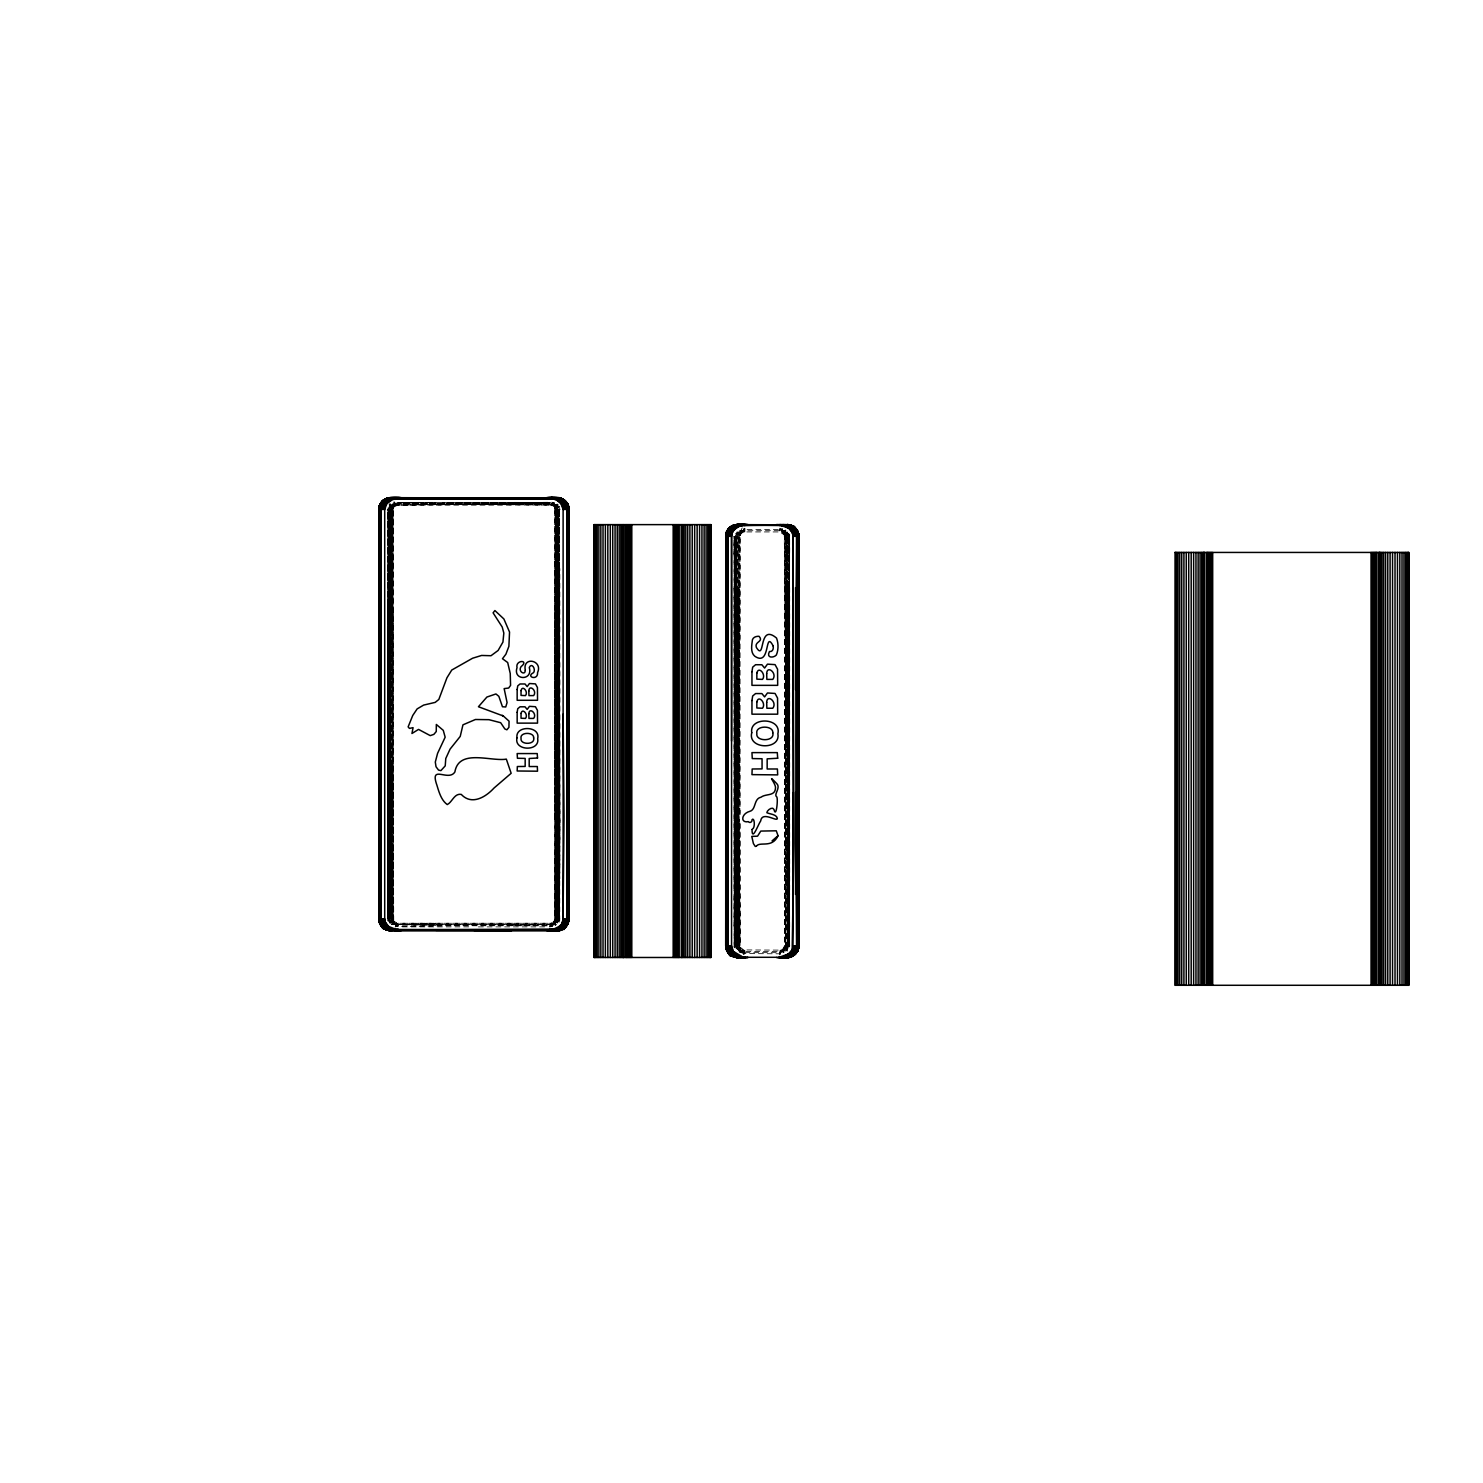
<?xml version="1.0" encoding="UTF-8"?>
<svg xmlns="http://www.w3.org/2000/svg" width="1483" height="1483" viewBox="0 0 1483 1483"><rect width="100%" height="100%" fill="white"/><g stroke="black" fill="none" stroke-linecap="round" stroke-linejoin="round"><path stroke-width="0.75" stroke-dasharray="5 3.75" d="M387.434 754.198L388.027 507.928L393.255 508.762L392.587 765.321M387.434 640.712L387.452 611.775M388.583 560.593L388.75 508.039L390.437 867.685M388.75 508.039L388.546 918.867L389.64 923.149L393.737 920.887L392.346 560.593M393.255 508.762L394.126 506.815L391.049 504.387L389.454 509.429L389.881 921.573L390.567 923.149L397.963 925.763L549.841 925.763L555.828 921.851L557.367 611.775L557.089 918.867C557.608 926.004 553.808 922.556 549.841 923.26L397.963 923.26C394.7 921.314 388.62 920.405 387.656 918.867L387.99 662.957L387.656 918.867L387.434 674.079M555.828 662.957L556.088 507.575L553.715 504.22L549.841 502.774L511.876 502.848M555.828 867.685L555.865 816.503M420.987 502.366L397.963 502.533L395.85 505.481L394.515 502.477L393.903 505.518L394.126 506.815L397.963 505.036L549.841 503.886L553.845 505.592L555.865 509.429L556.551 918.867L556.996 662.957M557.145 560.593L556.811 765.321M435.928 925.448L396.943 924.391L394.07 922.945L392.272 919.627L392.216 509.429L393.903 505.518L397.963 503.757L554.475 504.887L558.331 506.63L558.238 918.867C559.554 926.745 551.75 917.532 552.288 925.132L552.492 926.208L549.841 926.912L549.841 923.26L397.963 923.26L394.849 927.079L396.369 923.001M554.698 502.718L553.178 502.756L551.954 505.481C554.864 512.858 561.835 502.904 559.276 509.429L558.275 920.053L559.74 920.665L554.568 919.479L555.346 816.503M557.942 816.503L557.404 919.923L558.702 921.851L559.147 816.503M554.364 508.039L558.405 506.815L559.462 509.429L559.202 765.321L559.202 662.957M559.74 920.665L559.832 568.564M559.74 662.957L559.814 867.685M734.085 925.744L734.122 587.509M734.085 888.91L734.159 536.327C740.666 539.997 739.516 531.785 744.837 531.934L779.724 531.934L784.247 534.918L785.23 638.691M739.331 843.419L740.11 946.395L734.252 947.266L734.623 843.419M734.548 587.509L734.789 741.055L735.401 536.327L734.938 843.419M738.719 894.601L738.126 945.783L739.146 535.511L740.759 532.416L744.095 530.747L779.724 530.673L783.617 532.249L785.471 536.327L786.435 945.783L783.71 951.141L779.724 952.661L744.837 952.661L740.277 950.659L738.126 945.783L738.2 535.363L740.073 531.656L744.837 529.431L779.724 529.431L784.303 531.452L786.435 536.327L785.415 946.58L783.803 949.695L779.724 951.437L744.837 951.437L741.166 950.047L739.183 946.747L735.605 947.081L735.512 536.327L735.512 945.783L735.661 947.433L742.038 953.05L743.224 949.917L740.11 946.395M736.365 587.509L737.236 949.658M740.128 535.678L735.902 533.602L736.328 638.691L736.495 532.082L735.957 533.398L740.277 535.048L738.627 531.859L737.199 536.327L736.717 587.509L736.328 945.783L737.552 587.509L737.885 638.691M788.956 792.237L789.66 947.266L788.122 945.783L788.252 536.327L787.121 532.063L783.84 534.102L787.121 532.063M788.956 947.155L789.679 534.918L788.567 533.342L788.956 947.155L788.233 587.509L788.029 894.601L787.362 536.327L785.73 531.563L784.637 530.413L781.801 531.136L782.171 530.061L781.337 532.193L785.527 529.969L786.416 530.97L784.933 530.692L782.931 533.064L786.546 532.879L789.679 534.918L784.451 535.715L789.623 534.529M784.841 533.824L789.049 536.327L789.049 945.783L789.123 894.601M387.434 864.274L387.378 816.503M393.273 919.645L389.584 920.368L388.639 918.867L387.916 509.429L387.842 765.321L387.675 560.593M388.064 611.775L388.546 509.429L387.397 507.816M388.472 662.957L387.916 918.867L390.363 922.76L394.941 922.278L393.051 924.78L390.659 924.78M388.75 560.593L388.639 509.429L388.157 662.957M388.305 867.685L388.75 662.957M389.992 867.685L389.454 918.867L390.4 503.868L389.102 506.5L393.403 508.131L389.047 506.685L388.639 918.867L393.403 923.742L395.572 922.667L393.051 924.78L390.326 918.867L389.603 765.321M389.547 611.775L390.418 508.298L389.102 506.5M390.103 816.503L390.437 560.593M390.214 867.685L390.214 560.593M389.528 920.053L391.957 506.463L397.11 502.663L397.37 505.073L397.963 503.757L552.084 502.255L554.216 503.441L552.64 505.851L557.627 506.889L558.238 509.429L558.59 560.593M391.382 560.593L390.326 918.867L389.584 509.429L389.473 867.685M391.252 816.503L391.382 765.321M389.121 921.851L391.605 920.943L391.493 816.503L392.216 918.867L392.216 509.429L392.216 918.867M391.975 816.503L392.105 765.321L392.346 867.685M392.105 867.685L392.346 765.321M387.285 509.429L393.199 509.429L393.199 918.867L387.285 918.867M511.876 925.448L550.86 924.391L554.345 922.315L555.865 918.867L555.495 509.429L554.846 816.503L554.605 714.139L555.439 508.632M559.888 918.867L554.605 918.867L555.18 560.593M555.736 765.321L555.532 919.627L559.035 920.517L559.388 922.092M554.549 508.762L555.587 918.867L556.032 611.775M556.459 714.139L557.126 508.354L555.087 504.22L551.25 505.221L552.084 502.255M557.515 662.957L556.996 867.685L557.089 611.775M558.442 505.036L557.107 504.109L553.697 506.815L558.016 509.429L558.071 611.775L558.683 508.094L557.664 507.056L554.401 508.131L559.666 506.407L557.627 506.889L555.087 504.22L553.196 506.296L556.848 507.167L558.016 509.429L559.072 920.164M556.737 867.685L557.089 918.867L558.869 611.775M558.461 816.503L558.609 765.321M734.345 741.055L734.252 947.804L734.085 894.601M734.882 947.174L735.253 638.691L735.012 689.873M735.605 689.873L735.605 587.509M737.311 587.509L737.273 946.821L738.015 949.231L741.815 949.176L739.924 951.697L743.224 949.917L780.318 950.121L783.08 948.898L784.488 945.783L784.488 536.327L789.772 536.327M737.088 894.601L737.311 792.237M738.015 894.601L738.126 536.327M738.96 792.237L738.96 587.509M739.183 946.747L739.09 536.327L739.906 813.833M739.832 638.691L740.073 536.327L740.073 814.668M739.869 822.935L740.073 945.783L734.066 945.783L734.029 947.804M785.712 638.691L785.471 536.327L785.471 945.783L784.729 843.419M785.601 587.509L785.712 843.419L786.194 638.691M785.471 843.419L785.601 792.237M786.435 843.419L786.787 587.509L788.159 535.141M779.724 952.661L781.133 949.973L782.042 953.254L783.08 948.898L785.156 951.178L787.362 945.783L787.251 587.509L787.454 689.873L787.547 638.691M787.251 894.601L786.787 587.509M787.139 843.419L787.362 945.783L787.677 587.509L786.898 741.055L786.657 638.691M744.837 951.437L743.465 953.55L779.724 953.81L781.838 949.713L783.191 952.716L783.58 948.379L786.657 950.807L787.825 948.416L784.285 947.062L787.881 948.249L788.344 689.873M788.122 945.783L788.252 843.419L788.252 945.783L788.14 947.025L784.433 946.432M788.752 894.601L789.16 536.327L789.623 638.691M789.697 587.509L789.697 894.601M789.623 843.419L789.16 945.783L789.049 536.327M556.366 662.957L555.865 918.867L555.68 867.685M556.551 765.321L556.718 714.139M558.405 611.775L558.776 509.429L559.499 867.685M558.479 662.957L558.665 611.775M558.961 662.957L559.147 611.775M559.091 560.593L559.276 509.429L559.276 918.867L558.776 509.429M559.276 714.139L559.499 662.957M559.351 765.321L559.592 714.139M734.085 554.531L734.159 536.327L734.789 945.783L734.789 536.327L735.012 587.509M735.327 689.873L735.327 792.237M388.954 662.957L389.25 611.775L389.454 714.139M388.843 816.503L388.639 611.775M392.532 504.016L393.44 508.039L391.753 504.943L392.532 504.016L394.608 506.296L395.646 501.94L396.554 505.221L397.963 502.533L433.703 502.348M555.291 611.775L554.605 714.139M555.865 714.139L556.366 509.429L555.254 507.853M555.958 765.321L556.366 509.429L556.904 611.775M556.032 816.503L556.292 765.321M557.46 611.775L558.016 509.429M558.127 714.139L557.571 816.503L557.126 508.354M785.156 951.178L784.247 947.155L785.934 950.251M786.657 843.419L787.64 689.873M787.64 894.601L787.733 741.055L787.936 843.419M788.252 741.055L788.548 689.873M788.437 843.419L788.752 792.237M390.919 765.321L391.252 918.867L391.252 509.429L390.678 560.593L390.326 509.429L389.454 918.867L389.454 509.429M392.476 816.503L392.958 611.775M554.735 765.321L555.105 714.139M736.866 792.237L736.402 946.951L735.401 536.327L735.475 638.691M737.774 792.237L737.199 945.783L737.199 536.327L737.311 689.873M739.09 536.327L739.09 945.783L738.719 792.237M789.382 587.509L789.697 547.449M785.842 587.509L787.288 535.27L783.969 534.306M389.825 503.404L389.862 506.778M554.216 503.441L550.434 505.073L550.805 501.866M395.016 927.153L397.963 924.521L549.841 924.521L550.675 923.186L551.213 926.653L552.251 922.667L553.289 924.613L553.048 922.129L555.643 925.225L554.568 919.479M744.837 531.934L744.837 528.282L742.038 532.749L740.295 530.117L740.592 534.325L737.218 532.471L739.331 534.733M394.107 501.588L393.718 507.427L388.991 504.832M553.771 925.522L553.567 921.629L555.847 923.631M744.837 953.81L743.298 954.57L744.003 950.102L742.186 953.124L743.632 952.457M779.724 529.431L782.375 528.986L780.559 532.008L781.096 528.541L779.724 528.282L779.724 531.934L782.523 529.042M742.038 953.05L744.837 950.158L744.837 954.867M435.928 923.575L397.963 924.521L397.963 926.912L395.164 926.134L396.258 922.982L392.161 925.225L391.271 924.224L394.256 921.629L387.452 920.776M742.761 950.974L743.224 949.917L739.628 951.419L741.63 949.027L738.2 949.565L740.277 950.659L742.427 949.583L740.907 952.438L739.35 952.438M781.763 952.216L782.523 949.342L784.266 951.993L783.58 953.606M395.942 502.997L395.182 505.851L392.902 502.422M552.288 925.132L551.546 922.982L549.841 925.763L473.911 925.132L396.591 926.653L397.147 923.186L395.516 925.132M744.837 530.673L744.244 531.971L743.836 528.449L742.52 528.856L740.851 530.951L740.981 533.732L739.387 532.453M779.724 951.437L780.318 950.121L780.596 952.531M554.753 924.78L553.975 921.091L557.923 921.573L556.496 919.775M742.723 532.378L741.37 529.394L742.241 527.892L741.481 533.194L739.405 530.914L740.295 530.117M551.454 923.001L549.841 926.912M783.154 530.58L782.134 532.527L785.73 531.563L783.432 533.565L788.956 535.029M744.837 529.431L743.428 532.137L742.52 528.856M391.753 504.943L390.696 507.075L392.476 507.816M743.113 531.007L744.837 528.282M550.675 502.885L397.963 505.036L549.841 503.886L549.841 502.533L397.963 502.533L397.963 505.036L549.841 505.036L553.178 502.756M736.421 638.691L736.328 536.327L737.273 535.215L735.605 534.937L738.126 945.783L738.015 587.509L738.126 638.691M782.746 532.916L785.527 529.969M557.404 919.923L558.238 509.429L559.165 918.867M555.643 925.225L556.533 924.224M784.229 532.879L787.325 532.434M738.831 950.529L741.111 948.545L738.015 949.231M738.145 951.122L740.332 949.231M779.724 530.673L782.375 528.986M783.191 952.716L784.266 951.993M393.421 503.2L394.515 502.477M743.465 953.55L744.837 952.661M738.2 949.565L740.721 947.989L738.849 948.768L735.661 947.433M393.848 921.091L390.567 923.149M557.107 504.109L557.83 505.369L554.086 507.427L555.217 507.742M394.534 924.613L395.887 924.076M391.605 920.943L393.458 920.276M735.976 948.768L740.314 947.192M784.247 534.918L787.807 533.62M740.907 952.438L742.39 952.03M784.414 535.548L786.379 535.419M736.402 946.951L740.592 947.785M779.724 953.81L780.707 953.662L779.724 954.867L779.724 950.158M390.4 919.923L393.255 919.479M783.617 532.249L784.989 532.212M511.876 503.516L549.841 502.774L397.963 502.533M549.841 502.774L397.963 503.757L549.841 503.775L435.928 503.516L473.911 503.275M549.841 503.886L435.928 504.721L511.876 504.758M402.431 926.875L469.444 926.875M478.379 926.875L545.373 926.875M505.184 502.366L442.638 502.366M473.911 503.145L511.876 503.015M738.237 689.873L739.09 945.783M789.772 945.783L784.488 945.783L784.488 536.327M514.119 502.348L549.841 502.533M473.911 504.461L549.841 505.036M391.327 919.775L392.309 919.831M737.273 946.821L738.237 946.933M391.271 924.224L392.754 924.502L394.756 922.129L391.141 922.315L388.008 920.276M554.531 919.645L556.459 920.016L558.164 923.149M739.72 948.286L737.311 947.099M735.957 533.398L740.314 534.955L738.627 531.859M785.23 947.377L786.991 948.119L787.306 951.326L788.066 950.01L783.969 947.767L784.488 950.455M557.441 922.76L554.086 920.887M556.496 504.609L557.83 505.369M787.825 948.416L786.361 946.747M786.194 843.419L787.288 946.895M557.237 923.149L555.495 919.831M739.146 535.511L737.922 531.285M392.291 508.613L391.049 504.387M785.415 946.58L786.657 950.807M390.659 507.223L391.327 508.447M738.2 535.363L736.495 532.082M559.369 507.983L560.092 509.429L554.605 509.429L554.605 918.867M551.806 924.113L552.492 926.208M555.328 925.54L554.827 921.629M734.345 947.804L734.159 536.327M734.252 947.266L734.789 536.327L734.789 945.783M557.478 918.867L557.219 509.429L557.738 560.593M785.953 741.055L786.324 792.237M738.478 587.509L738.478 792.237M391.975 611.775L391.252 509.429L391.493 611.775M788.845 638.691L788.252 536.327L788.214 638.691M788.437 638.691L788.752 689.873M737.422 638.691L737.774 689.873M736.866 689.873L736.606 638.691L736.754 741.055L736.495 689.873M390.567 611.775L390.919 662.957M390.326 714.139L389.732 611.775M789.308 843.419L789.697 927.969M734.474 741.055L734.789 843.419M734.289 894.601L734.511 945.783M559.499 765.321L559.832 827.625M558.572 714.139L558.813 765.321M557.293 714.139L557.515 765.321M389.621 662.957L389.899 714.139M388.231 714.139L388.472 765.321M388.157 765.321L388.379 816.503M388.064 816.503L388.546 918.867L388.546 509.429M788.956 587.509L789.049 741.055M789.049 945.783L788.252 536.327L788.252 945.783M786.546 689.873L786.435 536.327L786.435 945.783M785.471 638.691L785.601 689.873M738.015 689.873L738.367 843.419M557.219 509.429L558.238 918.867L558.238 509.429L558.35 918.867M392.216 509.429L392.476 611.775M392.105 560.593L392.346 662.957M391.252 611.775L391.382 662.957M391.03 611.775L391.382 867.685M391.252 918.867L390.326 509.429L390.326 918.867M388.639 714.139L388.75 765.321M388.639 816.503L388.75 867.685M787.362 741.055L787.454 792.237M787.362 843.419L787.454 894.601M736.439 536.327L736.328 945.783L736.328 536.327L736.421 894.601M559.276 918.867L559.276 509.429L559.832 843.808M559.462 509.429L559.832 878.807M556.551 918.867L557.089 509.429L555.865 918.867L555.865 509.429M555.736 560.593L556.125 867.685M387.434 602.877L387.916 918.867L387.916 509.429M787.362 536.327L787.362 945.783M785.471 536.327L785.471 945.783M740.073 823.862L740.073 945.783M735.401 536.327L735.512 945.783M393.199 509.429L393.199 918.867M511.876 924.206L397.963 924.521L549.841 924.521L511.876 924.206"/><path stroke-width="1.5" d="M382.243 501.18L390.474 497.713C384.264 497.658 378.74 503.182 378.851 509.429L378.851 918.867C378.721 925.095 384.264 930.657 390.474 930.564L383.559 928.247L380.093 924.113L385.747 929.396L390.474 930.564C384.523 930.193 378.684 925.095 378.851 918.867L378.851 509.429C378.703 498.195 392.643 495.507 401.244 497.713M386.322 500.457L383.745 499.938L380.093 504.183L383.059 500.475L390.548 497.713C384.394 497.639 378.795 503.2 379.222 509.429L378.851 918.867C385.395 933.011 378.536 926.022 390.492 930.564L386.989 930.008M379.592 662.957L379.704 505.907L381.743 502.033L386.915 503.571L392.976 499.289L398.834 497.713M379.592 867.685L379.722 765.321L380.26 918.867C378.758 925.058 384.227 930.898 390.381 930.379L558.757 930.471L564.263 928.247L567.711 924.113L568.953 918.867L568.953 509.429C569.083 503.2 563.559 497.621 557.348 497.713L386.989 498.269L389.009 497.825L391.883 497.713L385.84 498.863L380.093 504.183M568.008 816.503L568.082 867.685L568.156 509.429C569.305 503.034 563.429 497.639 557.348 497.713C562.131 496.138 572.438 506.556 566.932 507.668M546.56 930.564C555.124 931.194 568.397 930.879 568.156 918.867L568.601 509.429L567.581 503.923L563.447 499.493L565.579 501.18L557.348 497.713L562.576 498.992L567.711 504.183L562.057 498.881L557.256 497.713L563.911 499.938L567.711 504.183M555.143 498.455L556.978 499.308L548.988 497.713L562.576 498.992L546.56 497.713C555.254 495.248 568.693 498.622 568.953 509.429L568.601 918.867C569.287 928.84 557.478 932.751 549.433 930.379L559.351 930.379L565.579 927.097L559.425 930.36L557.256 930.564L565.579 927.097M726.967 951.011L732.101 956.201L737.348 957.48L731.23 955.701L726.967 951.011L729.117 954.014L737.348 957.48L729.117 954.014L725.725 945.783L725.799 536.327C725.502 530.117 731.175 524.519 737.348 524.63L789.308 524.834L795.444 528.096L798.707 534.64L798.836 945.783C798.985 956.943 785.063 959.761 776.443 957.48M729.562 954.44L726.336 949.509L725.725 945.783L726.077 536.327C726.559 525.112 739.09 522.331 748.118 524.63M792.46 525.909L787.213 524.63C793.442 524.574 798.929 530.098 798.836 536.327L798.762 945.783C799.022 951.956 793.368 957.499 787.213 957.48C793.312 957.517 798.188 951.697 798.039 945.783L798.039 638.691L798.484 945.783C798.836 951.975 793.386 957.573 787.213 957.48L792.979 955.905L797.594 951.011L792.293 956.257L787.213 957.48L795.444 954.014M794.999 527.67L798.596 534.381L798.151 843.419L798.484 741.055M787.213 524.63L790.587 525.149L779.038 524.778L788.14 528.059C794.35 524.574 799.096 530.636 798.484 536.327L798.688 638.691L798.651 534.288L795.444 528.096L791.255 525.39L776.443 524.63L788.233 524.685L787.213 524.63C793.479 524.537 798.892 530.135 798.836 536.327L798.484 945.783L793.943 954.551L787.139 957.48L792.979 955.905L794.017 955.2L788.14 954.051L779.038 957.332L790.699 956.906M379.722 560.593L379.648 611.775L379.222 509.429L379.222 918.867C378.61 923.853 382.874 931.009 388.583 926.393L398.834 930.564M379.796 611.775L379.648 918.867C379.222 931.454 392.773 930.101 401.244 930.564L389.584 930.508L390.548 930.564L383.559 928.247L385.395 929.359L389.158 930.471L382.429 927.227L387.545 930.156L391.883 930.564L385.506 928.803L378.981 920.572L378.869 560.593M380.186 662.957L380.26 611.775M380.186 867.685L381.001 509.429L384.134 500.753L390.622 500.457C384.412 496.267 378.462 503.553 379.185 509.429M551.009 497.899L557.2 500.457L563.688 500.753L566.821 509.429L567.563 918.867L564.059 927.654L557.256 930.564C561.853 933.215 571.53 919.534 565.116 927.524M567.099 560.593L567.007 816.503L567.544 505.536L565.116 500.753M562.576 929.285L552.232 929.86L562.317 928.803L565.69 924.372L566.821 918.867L567.563 611.775L567.637 867.685M567.47 560.593L567.563 509.429L564.93 500.642M567.377 816.503L566.691 920.758L563.039 919.886L564.041 816.503L563.114 714.139M567.47 765.321L567.785 560.593M568.49 611.775L568.156 509.429L567.563 918.867L567.563 509.429L568.008 611.775M568.731 593.979L568.768 507.39L566.321 502.107L560.889 503.571L557.2 500.457L563.262 499.4L565.394 501.05L561.964 498.863L554.827 499.289L549.433 497.899L560.815 498.269L558.869 497.825M568.786 765.321L568.638 662.957M725.762 741.055L725.891 689.873M726.744 587.509L726.077 945.783C725.243 951.882 731.23 957.684 737.255 957.295L787.306 957.295C796.204 955.386 786.62 958.037 781.56 956.906L788.993 957.276L794.128 955.145M727.115 843.419L726.522 945.783C731.379 960.669 726.948 953.458 737.348 957.48L730.433 955.145L726.299 949.38M735.42 957.295L737.422 957.48L733.974 956.943L745.245 957.295L735.42 957.295L742.464 956.776L733.788 951.623L728.357 953.087L725.873 947.656L725.799 536.327L729.117 528.096L737.348 524.63C731.36 524.389 727.856 531.007 727.856 536.327L727.263 947.711C728.227 957.814 740.258 959.297 748.118 957.48C740.61 956.813 729.673 959.538 727.022 949.583L727.856 638.691M727.856 536.327L727.671 843.419L727.115 536.327L730.618 527.54L737.348 524.63L733.158 525.427L732.101 525.909L737.422 524.63L731.582 526.205L726.967 531.081L729.562 527.67L735.976 524.722L732.101 525.909M727.764 894.601L727.856 843.419M798.114 532.49C799.059 537.717 796.186 530.506 794.851 529.468L789.827 529.45L792.182 532.712L798.114 532.49L798.633 534.566L796.668 529.542L793.331 526.391L783.951 525.909L790.365 525.075L780.744 524.815C785.749 523.777 804.676 527.188 788.14 528.059L789.827 529.45L796.204 529.023L797.446 536.327L795.778 843.419L796.686 945.783L793.943 954.551L789.772 957.017M797.168 894.601L795.778 638.691L796.686 536.327C796.723 531.266 793.572 525.242 788.103 524.667L793.961 526.854L797.594 531.081L793.739 526.78L788.53 524.722M797.465 530.821L792.719 526.28L796.649 530.617L798.039 536.327L798.039 945.783L795.648 951.085L791.181 951.085L788.14 954.051L793.961 955.256L797.594 951.011M797.316 530.692L798.317 534.362L797.446 945.783L796.223 949.38L792.182 949.398L791.181 951.085L796.649 951.493L798.836 945.783L798.651 534.288M797.817 894.601L798.039 536.327L798.039 945.783L798.317 894.601M798.596 696.547L798.614 689.873M379.87 662.957L379.648 714.139L379.592 560.593M567.933 765.321L568.156 714.139L568.211 765.321M726.355 792.237L726.077 536.327L726.077 945.783L727.245 951.419L733.788 951.623L728.394 951.419L727.856 945.783L727.3 638.691L727.671 843.419M797.594 843.419L797.594 638.691M380.538 765.321L380.816 816.503L380.26 509.429C380.111 503.608 383.467 496.583 390.622 500.457L383.115 500.587L381.743 502.033M797.353 689.873L796.686 945.783L796.686 536.327L792.942 535.4L792.182 532.712L796.872 532.49L796.649 530.617M736.031 524.722L733.306 525.39L739.85 526.187L732.435 525.798L730.359 527.003L735.568 524.815L742.464 525.334L732.176 525.872L735.253 524.834L745.245 524.815C739.146 525.483 731.768 529.431 731.564 536.327L731.564 741.055M793.461 587.509L793.461 689.873M793.461 792.237L793.461 894.601M798.836 536.327L792.979 536.327L792.979 945.783L798.836 945.783L797.428 949.676L792.182 949.398L793.924 843.419L792.942 535.4L797.298 534.381L796.223 532.712L792.534 533.602L797.298 534.381M797.891 534.362L796.686 741.055L797.446 945.783L796.575 947.6L792.793 947.6C805.084 944.43 793.386 959.241 787.213 957.48M796.241 689.873L796.241 587.509M796.241 894.601L796.241 792.237M568.842 507.724L567.433 503.775L560.889 503.571L563.114 509.429L568.953 509.429L568.953 918.867C560.871 933.808 563.336 932.51 568.879 918.867L568.953 509.429C568.897 502.533 562.391 497.843 555.94 497.713L558.553 497.825M380.093 924.113L381.743 926.245L388.583 926.393L385.265 921.888L381.594 922.871C381.261 931.139 391.605 930.379 396.943 930.379M566.321 505.684L562.854 507.39L566.654 507.39L566.988 505.573L562.836 499.363L565.709 502.033L566.228 505.425L562.539 506.389L568.341 505.684M381.483 926.171C379.259 923.52 378.74 920.628 380.111 918.867M525.279 670.131C522.387 655.949 543.223 660.157 537.569 672.615C538.162 681.123 525.093 676.786 533.62 672.615C536.049 669.13 531.637 662.048 529.264 667.554C533.361 680.808 512.636 680.753 517.029 667.628C515.139 659.62 529.802 659.713 521.034 666.683C517.66 671.558 525.316 675.896 525.26 670.409M379.222 509.429L379.222 918.867L379.852 505.536L380.111 509.429C378.777 503.682 383.708 498.751 389.047 497.825L383.059 500.475L384.375 499.493M378.851 509.429L380.389 503.775L386.915 503.571L384.709 509.429L378.851 509.429C377.924 507.093 382.002 500.865 381.279 505.703L381.298 503.942C383.856 495.674 392.828 498.955 398.983 497.713M563.447 928.803L567.581 924.372L568.768 920.887L568.731 867.685M737.348 957.48C731.453 957.11 725.78 951.808 725.725 945.783L725.799 536.327C725.576 531.396 729.655 524.203 735.438 528.801L728.172 529.153M382.429 501.05L380.501 503.942L379.648 509.429L379.648 918.867L380.389 924.502L386.266 923.816L382.299 924.706L385.84 929.415L398.371 930.379L386.729 929.822M726.188 638.691L726.077 945.783L725.817 536.327L728.32 529.301L732.268 525.835L728.06 529.375L726.522 536.327L726.41 638.691L726.077 536.327M563.114 509.429L563.114 918.867L568.953 918.867C568.823 923.724 564.875 930.731 559.239 926.393L551.009 930.379M725.984 638.691L725.817 536.327L728.616 528.949L732.268 525.835L730.433 526.947L733.195 527.355M728.969 532.341C725.354 527.948 727.856 535.623 725.854 534.64M385.061 500.049L390.548 497.713L389.269 497.825M558.553 930.453L555.94 930.564L562.409 929.359L564.56 926.374L566.506 926.041M725.854 947.47C729.006 950.51 723.296 946.043 728.45 949.769L729.154 951.604L733.121 950.714L731.564 945.783L731.564 536.327L725.725 536.327L726.448 532.49L732.139 533.305L726.726 532.434L726.559 534.51C727.356 527.077 735.475 522.517 742.464 525.334L734.66 525.056L738.738 524.63L733.937 525.427L728.969 528.949M380.241 504.035L379.018 507.538L382.948 500.939M553.14 497.936L555.662 498.659L550.527 497.713L556.885 499.308C554.141 497.083 550.916 498.103 549.841 498.714L473.911 498.603M393.143 499.289L394.979 498.418L386.581 498.455L398.371 497.899L384.468 499.993L382.299 503.59L386.266 504.48L381.539 503.775L379.37 507.446M383.485 928.191L384.375 928.803L379.314 920.665L379.314 507.631L380.649 503.701L384.468 499.993M564.819 926.041L559.239 926.393L560.889 924.706L565.301 926.171L568.842 920.572M727.449 532.805L728.394 530.692L733.788 530.469L729.376 529.023L729.154 530.488C724.001 530.877 726.132 537.81 731.823 534.288L728.357 532.601M557.404 928.747L551.305 930.564L553.697 929.174L549.841 930.453L397.963 930.453L390.4 928.747L396.517 930.564L390.455 928.766M556.57 928.988L550.656 930.564L557.311 928.747L551.806 930.397L551.639 929.266L397.963 929.581C395.553 928.228 395.312 931.528 398.019 930.564M781.504 525.927L781.689 524.797L785.638 525.575L780.392 524.63L785.601 525.557L782.301 524.815M795.592 532.341L796.39 530.84L794.406 527.874C797.001 531.507 800.041 533.379 796.816 534.566M727.523 951.493L729.988 954.607L737.477 954.737C732.546 958.537 726.299 953.013 728.023 947.804L731.638 946.803L727.856 945.783L727.393 689.873M555.662 929.619L553.697 929.174M563.688 927.524L557.2 927.82L564.319 928.191L562.409 929.359L565.968 924.261M728.709 530.933L730.618 526.854L737.477 527.355L731.416 526.317M797.316 951.419L793.868 954.032L788.14 954.051C802.433 953.198 785.008 960.372 781.56 956.906C786.398 957.517 795.166 957.981 795.852 951.159M568.749 920.628C566.005 925.411 571.474 919.052 565.394 927.227M797.112 949.287C799.522 944.875 797.576 953.569 793.331 955.701M568.86 918.867L566.284 924.502L560.889 924.706L565.524 924.706L561.556 923.816L563.039 919.886C575.367 918.292 563.002 931.806 557.33 930.564L564.133 928.302M725.817 536.327L726.244 534.362M798.317 947.748L798.744 945.783C798.911 952.234 792.793 957.814 786.175 955.237C792.07 959.075 797.316 953.031 798.002 947.581M568.119 920.683L565.153 927.32L558.183 930.508L560.704 930.045M382.169 502.385L384.19 499.864L389.102 497.825C383.226 498.585 377.813 506.204 380.223 507.631M725.929 534.566L726.318 532.879M726.67 534.362L727.69 532.49L726.67 947.748L727.912 951.493M725.91 534.306L728.616 528.949L731.323 526.891M511.876 498.103L549.841 498.177C557.756 500.55 547.19 495.915 553.752 498.028M568.768 920.887L567.229 922.389M379.11 507.483L383.745 500.642L388.583 501.903L382.521 502.107L379.778 505.629M393.143 928.988L394.979 929.86L386.266 929.322L395.59 929.86C388.546 933.067 378.536 926.69 381.001 918.867L381.001 509.429L379.815 920.832L381.743 926.245M568.267 922.574L563.651 928.358L557.33 930.564L562.52 929.322M785.545 525.575L741.481 525.13L744.837 524.63L744.837 525.612L742.742 524.648L738.96 525.557L744.021 524.63L740.684 524.982M394.497 930.564L389.621 928.988L397.296 930.564L394.126 929.897L396.183 929.266M380.389 503.775L381.78 502.348M727.523 530.617L726.336 532.601L729.043 529.301M752.048 829.59C751.955 841.973 758.11 824.548 760.668 821.007C762.058 810.459 777.574 822.527 777.333 818.319C776.647 814.297 769.77 814.13 766.859 812.721C766.748 810.478 772.662 805.936 773.996 809.496C776.128 818.82 778.278 799.152 776.777 796.89C773.125 794.666 781.541 787.473 776.369 783.228C765.673 772.124 776.369 784.099 775.479 788.14C775.164 796.445 765.914 793.442 761.039 797.187C753.494 798.707 756.33 809.718 749.768 811.349C741.203 813.685 740.239 823.269 748.303 821.638C749.564 823.547 752.585 821.879 751.955 819.821C754.291 816.243 755.737 827.977 752.141 829.312M392.142 929.619L398.983 930.564M783.803 525.371L780.54 524.63L784.952 525.371M383.745 500.642L383.244 501.921L387.693 502.718L383.003 502.255M730.618 527.54L730.118 528.819L734.567 529.616L729.877 529.153M380.816 611.775L380.723 867.685L380.26 509.429L382.521 502.107M796.853 951.289L791.941 956.313L795.055 952.716L790.105 956.943L783.951 956.201L791.551 956.257M798.262 949.38L797.465 951.289L798.114 949.602M384.06 501.18L382.633 502.477L383.281 500.976M565.171 925.818L562.743 928.247M568.23 922.871L567.711 924.113M556.57 499.289L549.841 497.843L394.775 498.844L396.665 497.713L390.826 499.308L397.296 497.713L391.623 499.289L397.147 497.713L391.809 499.289L395.868 497.75M557.441 930.379L563.651 928.358L567.433 924.502M726.967 531.081L726.448 532.49M565.69 924.372L562.113 922.871L566.988 922.704L568.008 920.832M565.635 925.911L566.506 924.354L564.078 928.358L564.93 927.654M795.518 952.809L796.39 951.252L795.036 954.218L792.626 955.145M566.969 924.372L563.614 928.432L558.813 930.453L397.963 930.564L397.963 928.859M727.245 530.692L728.487 528.819M548.988 930.564L562.038 928.988L559.907 930.119M797.242 951.604L795.036 954.218M731.026 526.854L737.255 524.815L736.143 524.741M382.633 502.477L384.468 499.882L389.102 497.825L387.434 498.158M795.055 952.716L790.476 956.961M737.477 954.737C731.138 957.851 725.725 951.771 725.817 945.783L731.564 945.783M798.651 947.804L793.943 954.551L789.827 952.661L794.851 952.642L797.428 949.676M562.854 507.39L568.712 507.483L567.433 503.775M379.036 920.887L378.851 918.867L384.709 918.867L385.265 921.888C378.758 925.726 376.942 917.921 384.95 920.906L381.502 922.593L381.001 918.867L380.909 560.593M728.32 529.301L730.618 526.854L729.821 527.855M798.243 532.879L794.276 527.485L794.851 529.468L790.55 530.21L796.167 530.692L795.611 528.949M756.497 846.107L755.273 846.459L753.401 843.549L751.77 836.412L757.553 836.171L760.798 831.073L776.258 830.795L778.037 835.726C772.328 848.183 760.89 841.695 756.886 845.607M793.868 954.032L792.904 955.108L794.035 954.144M741.481 525.13C737.533 525.946 746.394 523.592 738.997 525.575L740.907 524.926M391.234 499.289L396.554 497.806L396.684 498.9L473.911 497.843L397.963 497.713L392.902 498.9L394.608 498.232M554.271 929.86L549.841 930.564L549.841 928.859M727.912 530.617L729.376 529.023M565.301 926.171L568.341 922.593M779.724 525.075L783.562 525.297L735.42 524.815L736.421 524.667M394.126 929.897L549.841 929.581M383.652 501.05L386.896 498.473L396.943 497.899M385.395 498.937L395.59 498.418L386.581 498.455L388.398 497.917M563.392 927.82L557.2 927.82L564.152 927.227M549.34 930.564L555.087 928.988L552.844 929.86C571.641 929.878 553.048 931.139 563.058 928.914M733.214 525.909L731.62 526.854L737.422 524.63L730.767 526.854M728.357 529.023L731.23 526.391M793.776 955.256L796.204 953.087M727.449 949.287L726.559 947.581L726.448 949.602M772.05 840.88L778.037 835.726M567.581 507.631L567.229 505.907L568.397 505.814M731.657 527.003L739.85 526.187L733.77 525.39M797.91 532.545L797.465 534.529M731.935 526.947L733.937 525.427M740.406 525.334L743.428 524.63L738.997 525.575L744.021 524.63L738.96 525.557M393.199 499.567L398.019 497.713M553.289 928.692L549.841 930.119L394.218 929.656M393.866 498.066L392.142 498.659L396.517 497.732M732.435 525.798L731.063 526.762L734.326 525.13L731.62 526.28L733.158 525.427M554.457 498.418L397.963 497.843L393.014 499.159L397.963 497.713L435.928 497.806M555.624 929.007L549.841 930.453M796.167 530.692L791.737 531.841L796.204 532.601M394.941 499.419L397.963 497.843L396.684 498.9M387.564 499.289L388.935 498.418L384.746 499.938L387.063 498.529M794.573 954.607L792.46 955.793L786.175 955.237M563.855 928.414L558.887 929.86L561.464 929.285M560.518 929.86L552.232 929.86L561.76 929.378M743.539 525.816L744.837 525.075M389.621 499.289L395.98 497.936M558.201 928.988L553.307 930.564M386.284 498.529L384.542 499.4L392.976 499.289L385.84 498.863M387.378 498.455L389.584 497.769L387.712 498.269M726.318 949.231L731.823 947.804L725.966 947.711M384.542 499.4L385.636 498.863M394.775 498.844L398.464 497.713M741.648 525.761L744.837 524.63M392.383 499.289L396.573 497.973M551.843 930.379L555.439 928.988M549.841 930.119L551.639 929.266M560.593 930.063L561.872 929.396L560.352 930.063M392.735 499.289L394.534 498.418M791.403 956.665L793.145 955.793M790.235 956.961L791.755 956.294L790.624 956.665M734.326 525.13L731.323 526.78L734.215 525.13L733.306 525.39M744.874 524.63L739.887 526.076L745.689 524.63M382.113 924.372L385.71 922.871L381.594 922.871M566.284 503.775L562.113 505.425L566.988 505.573M728.987 951.289L732.565 949.769L728.45 949.769L732.139 948.805L728.357 949.509M743.484 525.242L744.837 524.741L741.407 525.334M739.609 525.371L740.703 524.982M561.482 500.457L564.263 500.049L568.749 507.668M380.241 924.261L384.746 928.358L386.322 927.82L383.949 928.414L382.429 927.227M382.521 926.171L386.915 924.706L382.299 924.706M791.366 527.355L793.739 526.78L795.259 527.967M382.243 927.097L384.746 928.914L390.622 927.82L383.689 928.302M557.2 500.457L563.651 499.938L564.689 500.587L559.239 501.903L565.301 502.107L565.524 503.59L561.556 504.48L565.69 503.923M738.033 525.334L741.37 524.63M781.634 957.295L780.392 957.48M725.799 945.783L726.651 949.565L731.62 955.256L739.85 955.905L732.176 956.22L736.476 955.905M551.787 930.212L553.604 929.656M739.795 525.334L741.574 524.815M789.067 957.295L791.125 956.739M561.241 929.841L558.257 930.508M783.951 525.909L792.237 525.816L795.945 528.949L794.814 527.54M395.386 497.899L394.033 498.455M741.018 525.334L743.446 524.889M551.75 930.379L549.804 930.564L553.66 929.86M731.323 955.312L729.988 954.607L731.23 955.701C729.414 955.423 738.775 957.777 739.85 955.905M743.669 524.815L741.722 525.334L745.838 524.63M550.86 497.899L554.79 499.289L562.52 498.974M730.989 954.44L735.438 953.291L729.376 953.087L729.154 951.604L732.713 956.313L735.79 956.776L734.437 955.905M386.989 498.269L389.621 497.769M734.586 525.186L735.809 524.834M783.654 957.165L780.54 957.48L781.708 957.258M566.691 507.538L563.039 508.391L566.821 509.429L566.821 918.867M733.974 525.149L737.348 524.63M791.347 956.201L788.771 956.776L790.309 956.739M730.526 954.144L728.172 951.252C731.045 957.276 732.732 955.163 730.934 954.014M796.575 947.656L792.534 948.508L796.872 949.602M380.278 505.536L385.71 505.425L382.113 503.923M744.837 525.612L789.067 524.815L793.238 526.78L785.805 524.63L791.106 525.371M788.029 957.425L779.038 957.332M390.381 497.899L388.787 497.917L390.548 497.713M380.853 924.372L381.854 924.261L381.279 922.574M796.204 949.509L791.737 950.251L796.167 951.419M782.301 957.295L779.224 957.48M781.838 957.443L783.024 957.258L780.54 957.48M552.844 498.418L560.593 498.232L564.133 499.993M795.574 951.289L790.55 951.882C794.035 955.367 799.838 950.288 796.816 947.526M389.213 930.453L387.063 929.767M388.713 930.379L389.621 930.508L386.896 929.804M736.458 957.425L733.418 956.757L738.738 957.48L734.789 957.017M783.191 957.48L784.896 957.295M564.819 502.255L560.111 502.718L564.56 501.921L563.911 499.938L557.441 497.899M383.003 926.041L387.693 925.577L383.244 926.374L384.171 928.358L383.115 927.709M729.877 952.939L734.567 952.475L730.118 953.272L731.026 955.256M551.25 930.564L553.103 930.379M778.872 957.48L780.744 957.295M568.434 507.446L566.043 502.348L558.183 497.769L563.355 499.882L566.506 503.942L564.152 501.05L566.617 502.477L565.153 500.976M794.035 527.967L796.074 528.838M729.043 952.809L728.357 953.087M564.078 499.938L557.33 497.713M792.2 526.391L786.175 526.854L793.016 527.392L788.474 524.722L793.776 526.854L792.719 526.28M560.741 498.529L552.232 498.418L559.258 497.899L558.22 497.769M395.59 929.86L388.787 930.36L384.783 928.191M742.093 524.815L743.428 524.722M734.085 956.961L731.063 955.349M796.501 529.375L790.142 525.038L793.961 526.854L789.772 525.075L781.56 525.204L783.358 525.927M383.745 927.654L385.228 928.877M730.989 527.67L737.477 527.355M380.074 922.407L379.704 920.683M795.574 530.821L791.181 531.025L795.648 531.025L796.872 532.49M552.232 498.418L561.241 498.455M734.252 525.353L735.79 525.334M796.575 534.436L792.793 534.492L796.575 534.492L797.446 536.327L798.039 945.783M455.503 499.029L473.911 498.918M511.876 498.01L552.584 497.899M511.876 498.659L553.048 498.751M551.157 498.714L397.963 498.696L518.587 499.029M435.928 497.899L473.911 497.843M435.928 498.251L549.841 497.843L555.439 499.289M397.963 498.696L551.194 498.251M732.639 526.205L739.85 526.187M435.928 930.379L511.876 930.379M1174.888 552.436L1408.85 552.436L1408.85 985.287L1174.888 985.287L1175.092 552.436M731.823 947.804L727.263 947.711M788.085 955.905L790.124 955.905M384.412 927.82L390.622 927.82L384.134 927.524M473.911 930.453L511.876 930.49M511.876 498.807L538.681 499.029M742.464 956.776L732.361 955.701M743.428 957.48L741.574 957.295L744.837 957.369L740.907 957.165M781.56 525.204L791.44 525.872M554.827 499.289L562.317 499.493M385.506 928.803L392.976 928.988M779.724 524.741L783.543 525.334M384.95 920.906L380.389 920.813M379.815 507.446L384.95 507.39L380.816 505.573M506.037 759.185C490.428 761.576 458.84 748.544 454.892 771.939C448.478 782.227 429.273 763.597 436.984 785.434C439.005 792.2 441.359 800.375 447.254 804.565C452.185 802.229 454.336 793.09 461.25 794.387C471.575 805.529 485.553 797.298 493.987 788.066L511.153 773.292L506.407 759.333M387.341 930.063L385.395 929.359M793.22 526.891L790.105 525.149L793.572 527.67M566.932 920.628L568.026 922.648L562.539 921.888L566.228 922.871L566.284 924.502M789.827 952.661L794.684 952.939M383.949 928.414L385.747 929.396M381.298 924.354C375.737 917.514 385.821 931.973 381.205 925.818L382.67 927.32M388.787 497.917L395.59 498.418M549.841 499.122L549.841 497.713L555.087 499.289M567.414 920.813L563.114 918.867M381.446 925.911L383.281 927.32M743.817 957.295L745.337 957.48M398.464 930.564L392.198 929.007M742.927 957.295L744.874 957.48M742.093 957.295L744.169 957.48M781.133 524.63L784.785 525.334M549.841 497.806L554.809 499.122L553.196 498.232M553.307 497.713L558.201 499.289M783.191 524.63L786.528 525.334M739.665 957.295L741.37 957.48M565.394 501.05L558.646 497.825L563.058 499.363L561.519 498.529M790.624 525.427L788.029 524.685L789.141 524.815M781.838 524.648L784.322 525.334M792.942 946.692L797.298 947.711M741.537 957.258L742.723 957.443M385.469 929.378L389.047 930.471M788.14 528.059L794.684 529.153M381.502 505.684L385.265 506.389L381.594 505.425L381.539 503.775M564.059 500.642L560.148 498.14C566.784 502.997 558.776 496.879 561.464 498.992L560.908 498.473M732.101 955.793L734.419 957.054M735.79 956.776L733.01 956.257M388.935 929.86L384.69 927.802M558.702 497.825L562.057 498.881M730.618 954.551L731.842 955.831M381.001 918.867L384.764 919.886L381.112 920.758L382.095 926.245M783.154 525.334L778.872 524.63L781.689 524.797L779.724 525.612M787.306 524.815L788.771 525.334M551.843 497.936L553.159 498.418M553.771 498.455L554.902 498.9M792.756 526.873L791.477 525.909L792.942 526.854M790.365 525.13L791.941 525.798M728.987 530.821L732.565 532.323L728.45 532.341L728.394 530.692M726.559 949.287L726.169 947.563L727.523 949.565M731.62 955.831L732.713 956.313M566.321 922.593L562.854 920.906L566.654 920.887L566.988 922.704M791.403 525.427L792.385 525.872M392.328 928.747L393.977 929.563M792.979 945.783L796.575 947.6M391.234 928.988L392.921 929.86M731.564 536.327L727.263 534.381L726.522 536.327L726.522 945.783L726.188 843.419M793.498 526.762L792.46 526.317M729.506 952.716L730.025 952.568M503.312 715.992L509.058 721.164L508.929 727.356L506.871 729.803L504.85 728.95L500.679 722.722L488.945 719.681L475.45 719.496L462.956 724.835L460.231 736.402L450.072 749.119L445.771 758.517L445.234 765.858L440.896 770.641L438.542 770.085L436.021 766.748L435.298 762.058L437.596 753.327L445.16 737.199L443.269 730.359L436.336 724.464L436.262 731.527L433.87 734.363L430.255 735.624L418.54 729.395L411.959 733.492L413.071 727.652L409.456 728.413L408.14 726.855L412.737 715.492L417.131 708.911L423.637 705.092L435.186 702.386L438.82 699.475L446.939 677.805L451.759 670.038L472.595 658.23L481.623 655.449L491.003 655.727L498.121 650.462L502.941 642.065L503.831 633.074L502.218 627.049L493.098 612.85L494.896 610.551L503.886 618.967L509.54 632.036L508.891 646.328L505.888 654.225L502.477 658.712L507.687 662.53L510.245 673.486L510.578 685.387L508.669 688.038L504.146 688.613L507.075 702.553L505.74 706.983L502.459 706.761L498.844 696.324L495.934 693.951L486.906 697.047L478.434 706.742L503.312 715.992L502.181 715.325M562.576 499.4L561.76 498.9L562.743 500.049M558.887 498.418L560.259 499.289M380.167 922.686L379.073 920.628L381.78 925.93M794.017 526.891L795.185 529.023M730.822 955.312L728.06 952.716M566.061 502.033L564.393 500.587L565.301 502.107M796.241 529.301L794.74 527.855L798.002 534.51L797.112 532.805M379.444 922.315L379.37 920.832M385.061 928.247L386.136 929.359M795.518 529.301L796.853 530.821M565.635 502.385L568.119 507.612L567.229 505.907M729.747 954.551L729.376 953.087M381.854 924.261L380.668 922.648L383.411 927.709M382.633 925.818L383.652 927.227M565.709 502.033L568.008 507.446M379.574 922.871L380.389 924.502M567.729 505.87L568.508 507.631L568.119 505.907M567.322 503.942L568.026 505.629M727.356 951.252L726.244 947.748M380.223 920.665L379.314 816.503M728.394 951.419L728.969 953.161M798.002 532.805L798.392 534.529M379.185 918.867L379.314 920.665M727.671 638.691L727.115 536.327L726.967 843.419M797.669 587.509L797.891 638.691M726.967 638.691L726.522 536.327L727.115 945.783M567.711 816.503L568.156 918.867L568.156 509.429M380.111 611.775L379.648 509.429L381.15 507.39L384.764 508.391L381.15 507.39L384.709 509.429L384.709 918.867M726.077 741.055L726.41 843.419M568.731 540.572L568.786 560.593M568.693 560.593L568.601 509.429L568.601 918.867L568.656 816.503M568.267 816.503L568.601 918.867L568.601 611.775M380.538 662.957L380.26 509.429L380.26 918.867L380.186 765.321M379.073 714.139L379.185 765.321M798.039 536.327L798.095 587.509M798.484 638.691L798.484 945.783L798.484 536.327M797.52 689.873L796.686 536.327L797.446 945.783L797.446 536.327M727.041 587.509L727.115 638.691M568.86 509.429L568.934 611.775M567.563 509.429L568.156 918.867M1408.646 552.436L1408.646 985.287M1408.034 552.436L1408.034 985.287M1407.033 552.436L1407.033 985.287M1405.662 552.436L1405.662 985.287M1403.975 552.436L1403.975 985.287M1402.01 552.436L1402.01 985.287M1399.822 552.436L1399.822 985.287M1397.468 552.436L1397.468 985.287M1395.021 552.436L1395.021 985.287M1392.537 552.436L1392.537 985.287M1390.09 552.436L1390.09 985.287M1387.773 552.436L1387.773 985.287M1385.604 552.436L1385.604 985.287M1383.676 552.436L1383.676 985.287M1382.026 552.436L1382.026 985.287M1380.71 552.436L1380.71 985.287M1379.765 552.436L1379.765 985.287M1379.264 552.436L1379.209 985.287M1379.06 552.436L1379.06 985.287M1376.947 552.436L1376.947 985.287M1376.243 552.436L1376.243 985.287M1375.39 552.436L1375.39 985.287M1374.407 552.436L1374.407 985.287M1373.351 552.436L1373.351 985.287M1372.22 552.436L1372.22 985.287M1371.052 552.436L1371.052 985.287M1212.686 552.436L1212.686 985.287M1211.518 552.436L1211.518 985.287M1210.388 552.436L1210.388 985.287M1209.312 552.436L1209.312 985.287M1208.348 552.436L1208.348 985.287M1207.496 552.436L1207.496 985.287M1206.773 552.436L1206.773 985.287M1204.678 985.287L1204.53 552.436L1204.456 985.287M1203.974 552.436L1203.974 985.287M1203.733 552.436L1203.733 985.287M1203.028 552.436L1203.028 985.287M1201.712 552.436L1201.712 985.287M1200.062 552.436L1200.062 985.287M1198.134 552.436L1198.134 985.287M1195.965 552.436L1195.965 985.287M1193.63 552.436L1193.63 985.287M1191.183 552.436L1191.183 985.287M1188.717 552.436L1188.717 985.287M1186.27 552.436L1186.27 985.287M1183.916 552.436L1183.916 985.287M1181.729 552.436L1181.729 985.287M1179.764 552.436L1179.764 985.287M1178.058 552.436L1178.058 985.287M1176.705 552.436L1176.705 985.287M1175.704 552.436L1175.704 985.287M710.765 524.63L710.765 957.48M710.153 524.63L710.153 957.48M709.152 524.63L709.152 957.48M707.78 524.63L707.78 957.48M706.093 524.63L706.093 957.48M704.128 524.63L704.128 957.48M701.941 524.63L701.941 957.48M699.587 524.63L699.587 957.48M697.14 524.63L697.14 957.48M694.656 524.63L694.656 957.48M692.227 524.63L692.227 957.48M689.892 524.63L689.892 957.48M687.723 524.63L687.723 957.48M685.795 524.63L685.795 957.48M684.145 524.63L684.145 957.48M682.829 524.63L682.829 957.48M681.883 524.63L681.883 957.48M681.179 524.63L681.327 957.48M679.084 524.63L679.084 957.48M678.361 524.63L678.361 957.48M677.509 524.63L677.509 957.48M676.545 524.63L676.545 957.48M675.469 524.63L675.469 957.48M674.339 524.63L674.339 957.48M673.171 524.63L673.171 957.48M631.795 524.63L631.795 957.48M630.627 524.63L630.627 957.48M629.496 524.63L629.496 957.48M628.421 524.63L628.421 957.48M627.457 524.63L627.457 957.48M626.605 524.63L626.605 957.48M625.882 524.63L625.882 957.48M623.787 524.63L623.787 957.48M623.639 524.63L623.639 957.48M623.082 524.63L623.082 957.48M622.137 524.63L622.137 957.48M620.821 524.63L620.821 957.48M619.171 524.63L619.171 957.48M617.243 524.63L617.243 957.48M615.074 524.63L615.074 957.48M612.739 524.63L612.739 957.48M610.31 524.63L610.31 957.48M607.826 524.63L607.826 957.48M605.379 524.63L605.379 957.48M603.025 524.63L603.025 957.48M600.837 524.63L600.837 957.48M598.872 524.63L598.872 957.48M597.186 524.63L597.186 957.48M595.814 524.63L595.814 957.48M594.813 524.63L594.813 957.48M594.201 524.63L594.201 957.48M521.034 713.397L521.034 718.235L525.501 718.421C528.689 714.658 522.294 707.391 521.034 713.397M521.034 690.577L521.034 695.397L525.501 695.601C528.689 691.819 522.294 684.571 521.034 690.577M533.658 737.959C535.53 745.004 519.921 745.041 521.034 738.441C519.532 731.786 534.343 731.786 533.658 737.959M756.849 701.904L756.849 708.003L762.484 708.244C766.526 703.48 758.443 694.304 756.849 701.904M756.849 673.06L756.849 679.158L762.484 679.399C766.526 674.635 758.443 665.478 756.849 673.06M772.791 732.899C775.164 741.778 755.403 741.908 756.849 733.51C754.958 725.131 773.663 725.113 772.791 732.899M517.011 737.793C513.619 751.102 540.127 751.77 537.68 738.627C540.813 725.632 514.861 725.057 517.011 737.793M751.751 732.713C747.469 749.508 780.966 750.361 777.871 733.751C781.856 717.346 749.045 716.586 751.751 732.713M773.181 645.995C773.663 648.738 772.791 651.982 769.436 651.556C765.97 658.304 773.625 658.081 776.351 655.004C778.556 649.888 778.519 643.288 776.536 638.079C758.11 622.526 765.543 662.308 756.367 647.404C754.198 641.398 764.023 641.954 759.074 636.3C756.478 636.133 753.271 637.023 752.419 639.803C751.807 645.031 750.194 652.26 754.699 656.153C771.067 667.461 764.227 629.033 773.181 645.995M517.159 689.484L517.159 700.291L537.532 700.291L537.439 687.519L535.437 683.885L529.45 683.515L527.169 686.61L525.019 683.978L520.032 683.978L517.734 685.888L517.159 689.484M517.159 712.303L517.159 723.129L537.532 723.129L537.439 710.357L535.437 706.724L529.45 706.334L527.169 709.43L525.019 706.816L520.032 706.798L517.734 708.726L517.159 712.303M528.819 713.898L528.949 718.421L533.658 718.421C537.513 713.564 528.968 706.687 528.819 713.898M528.819 691.059L528.949 695.601L533.658 695.601C537.513 690.726 528.968 683.867 528.819 691.059M751.955 671.688L751.955 685.35L777.685 685.35L777.555 669.204L775.053 664.625L767.471 664.143L764.598 668.054L761.891 664.755L755.589 664.718L752.678 667.165L751.955 671.688M751.955 700.514L751.955 714.176L777.685 714.176L777.555 698.048L775.053 693.451L767.471 692.969L764.598 696.899L761.891 693.581L755.589 693.562L752.678 695.99L751.955 700.514M766.692 702.516L766.859 708.244L772.791 708.244C777.667 702.089 766.859 693.414 766.692 702.516M766.692 673.69L766.859 679.399L772.791 679.399C777.667 673.263 766.859 664.588 766.692 673.69M798.392 947.563L798.243 949.231L798.392 947.563M537.532 758.017L529.19 758.499L529.19 766.526L537.309 766.526L537.532 771.197L517.159 770.993L517.345 766.526L525.167 766.451L525.167 758.406L517.419 758.276L517.159 753.568L537.217 753.568L537.532 758.017M777.685 758.239L767.156 758.851L767.156 768.991L777.407 768.991L777.685 774.886L751.955 774.627L752.178 768.991L762.058 768.898L762.058 758.74L752.27 758.573L751.955 752.623L777.296 752.623L777.685 758.239M788.752 957.276L785.805 957.48L788.752 957.276M387.712 930.008L386.359 929.285L387.675 930.156M710.969 524.63L593.997 524.63L593.997 957.48L710.969 957.48L710.969 524.63M395.85 930.545L394.645 930.36L395.868 930.545M731.638 535.307L727.986 534.436L731.638 535.307"/></g></svg>
